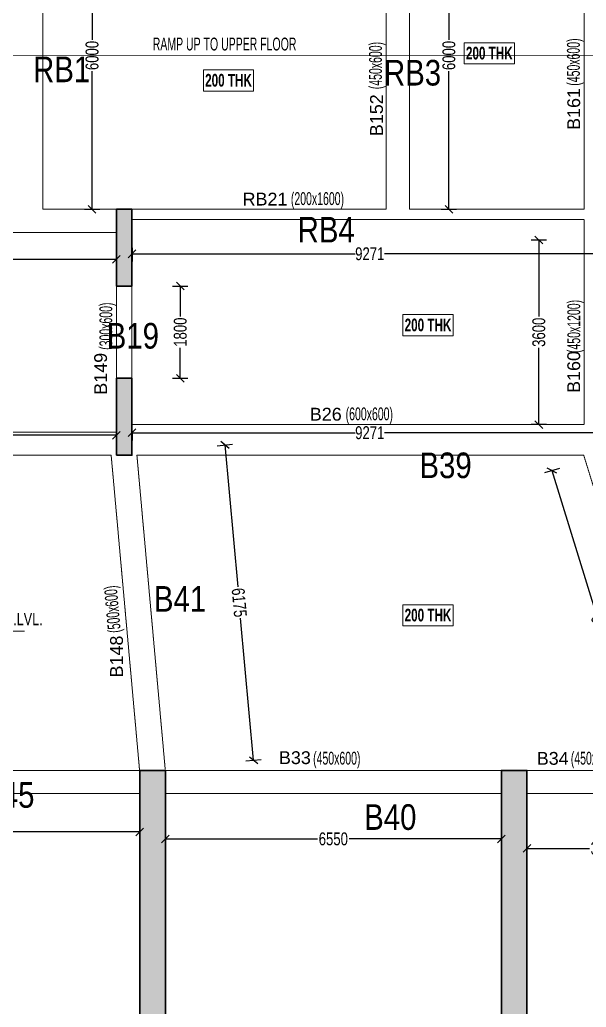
# Model space of a CAD drawing. Header units: millimetres. Extents: x 1 to 75736, y 43 to 63537.
# Drawn here: x 22072 to 33119, y 31854 to 51121 of the extents above; entities that cross this region are included whole.
import ezdxf
from ezdxf.enums import TextEntityAlignment as Align

# ---------------------------------------------------------------- set-up
doc = ezdxf.new("R2010")
doc.units = ezdxf.units.MM
doc.linetypes.add('HIDDEN', pattern=[0.375, 0.25, -0.125])
for name, color, linetype, lineweight in [('A-FLOR-IDEN', 11, 'Continuous', 9), ('G-____-____-DIMS', 7, 'Continuous', 9), ('S-BEAM', 7, 'Continuous', 18), ('S-BEAM-IDEN', 2, 'Continuous', 9), ('S-COL HATCH', 9, 'Continuous', 0), ('S-COLS', 5, 'Continuous', 35)]:
    doc.layers.add(name, color=color, linetype=linetype, lineweight=lineweight)
for name, color, linetype in [('Abhinav working', 6, 'Continuous'), ('Beam Nos', 7, 'Continuous'), ('changes', 7, 'Continuous'), ('S-CUTOUT', 1, 'Continuous')]:
    doc.layers.add(name, color=color, linetype=linetype)
doc.styles.add('Dim.s & Anno.(Misc.)', font='ARIALN.TTF')
doc.styles.add('SC-BBS1', font='SansSerif')
doc.styles.add('SOBHA', font='swisscl.ttf')
doc.styles.add('Swis721 LtCn BT', font='swisscl.ttf', dxfattribs={"width": 0.9, "height": 233.355162})
doc.styles.add('Swis721 LtCn BT_1', font='swisscl.ttf', dxfattribs={"height": 240})
doc.styles.add('Swis721 LtCn BT_B', font='', dxfattribs={"width": 0.9, "height": 246.918336})
doc.styles.get('Swis721 LtCn BT_B').set_extended_font_data('Swis721 LtCn BT', bold=True)
doc.dimstyles.new('S-100', dxfattribs={"dimscale": 100, "dimtxt": 2.5, "dimasz": 1.5, "dimexe": 1.5, "dimexo": 1.5, "dimgap": 0.1, "dimtad": 0, "dimdec": 0, "dimrnd": 0.0005, "dimzin": 0, "dimdsep": 46, "dimtxsty": 'SOBHA', "dimblk": 'OBLIQUE', "dimcen": 0.09, "dimclrd": 8, "dimclre": 8, "dimclrt": 6, "dimadec": 0, "dimazin": 0, "dimtfac": 1, "dimtdec": 0, "dimtofl": 0, "dimtmove": 0, "dimatfit": 3, "dimfxl": 1.5, "dimfxlon": 1, "dimtolj": 1, "dimtzin": 0, "dimlwd": -1, "dimlwe": -1, "dimarcsym": 0})

# ---------------------------------------------------------------- blocks, each defined once
blk = doc.blocks.new('Spot Elevations - M_Spot Elevation - Target Filled-23738-FIRST FLOOR  FRAMING PLAN _NTA_')
at = {"layer": 'G-____-____-DIMS'}
h = blk.add_hatch(color=256, dxfattribs=at)
edge = h.paths.add_edge_path(flags=0)
edge.add_line((0, 0), (-2, 0))
edge.add_arc((0, 0), 2, 90, 180, ccw=False)
edge.add_line((0, 2), (0, 0))
h = blk.add_hatch(color=256, dxfattribs=at)
edge = h.paths.add_edge_path(flags=0)
edge.add_line((0, 0), (2, 0))
edge.add_arc((0, 0), 2, 270, 360, ccw=False)
edge.add_line((0, -2), (0, 0))
for p, q in [((0, -3), (0, 3)), ((-3, 0), (14, 0))]:
    blk.add_line(p, q, dxfattribs=at)
blk.add_circle((0, 0), 2, dxfattribs=at)
blk = doc.blocks.new('A$C89844c14')
at = {"layer": 'S-COL HATCH', "transparency": 33554687}
h = blk.add_hatch(dxfattribs=at)
h.set_pattern_fill('ANSI31', color=256, scale=500)
h.set_pattern_definition([(45, (-31243118.95, 21573255.045), (-44.19417382, 44.19417382), [])])
edge = h.paths.add_edge_path()
edge.add_line((-12641, -10574), (46763, -10574))
edge.add_line((46763, -10574), (50159, -10424))
edge.add_line((50159, -10424), (50159, 18363))
edge.add_arc((65987, 101152), 84288, 235.33184, 259.17631, ccw=False)
edge.add_arc((-8443, 269), 41200, 49.9962, 101.0852)
edge.add_line((-16364, 40700), (-15224, 21151))
edge.add_line((-15224, 21151), (-12641, 21151))
edge.add_line((-12641, 21151), (-12641, -10574))
edge = h.paths.add_edge_path(flags=16)
edge.add_line((-12291, -10224), (46756, -10224))
edge.add_line((46756, -10224), (49809, -10089))
edge.add_line((49809, -10089), (49809, 18075))
edge.add_arc((65987, 101152), 84638, 235.32076, 258.98032, ccw=False)
edge.add_arc((-8443, 269), 40850, 49.9733, 100.6568)
edge.add_line((-15997, 40415), (-14893, 21501))
edge.add_line((-14893, 21501), (-12291, 21501))
edge.add_line((-12291, 21501), (-12291, -10224))
h = blk.add_hatch(color=256, dxfattribs=at)
h.dxf.hatch_style = 1
h.paths.add_polyline_path([(4204, 25652), (4504, 25652), (4504, 27152), (4204, 27152)])
h = blk.add_hatch(color=256, dxfattribs=at)
h.dxf.hatch_style = 1
h.paths.add_polyline_path([(4204, 25652), (4504, 25652), (4504, 27152), (4204, 27152)])
h = blk.add_hatch(color=256, dxfattribs=at)
h.dxf.hatch_style = 1
h.paths.add_polyline_path([(4204, 22352), (4504, 22352), (4504, 23852), (4204, 23852)])
h = blk.add_hatch(color=256, dxfattribs=at)
h.dxf.hatch_style = 1
h.paths.add_polyline_path([(4204, 22352), (4504, 22352), (4504, 23852), (4204, 23852)])
at = {"layer": 'S-COLS', "elevation": 0}
for points in [[(4204, 25652), (4504, 25652), (4504, 27152), (4204, 27152)], [(4204, 25652), (4504, 25652), (4504, 27152), (4204, 27152)], [(4204, 22352), (4504, 22352), (4504, 23852), (4204, 23852)], [(4204, 22352), (4504, 22352), (4504, 23852), (4204, 23852)]]:
    blk.add_lwpolyline(points, close=True, dxfattribs=at)
blk = doc.blocks.new('A$C0bd9de3c')
at = {"layer": 'S-COL HATCH', "transparency": 33554687}
h = blk.add_hatch(color=256, dxfattribs=at)
h.dxf.hatch_style = 1
h.paths.add_polyline_path([(4654, 6500), (5154, 6500), (5154, 16200), (4654, 16200)])
h = blk.add_hatch(color=256, dxfattribs=at)
h.dxf.hatch_style = 1
h.paths.add_polyline_path([(11704, 7660), (12204, 7660), (12204, 16200), (11704, 16200)])
at = {"layer": 'S-COLS', "elevation": 0}
blk.add_lwpolyline([(4654, 6500), (5154, 6500), (5154, 16200), (4654, 16200)], close=True, dxfattribs=at)
at = {"layer": 'S-COLS'}
blk.add_lwpolyline([(11704, 7660), (12204, 7660), (12204, 16200), (11704, 16200)], close=True, dxfattribs=at)
blk = doc.blocks.new('_OBLIQUE')
at = {"color": 0, "linetype": 'ByBlock'}
blk.add_line((-0.5, -0.5), (0.5, 0.5), dxfattribs=at)
blk = doc.blocks.new('*D214')
at = {"layer": 'changes', "color": 8, "transparency": 16777216}
for p, q in [((30291, 53424), (30591, 53424)), ((30441, 53424), (30441, 50731)), ((30441, 47424), (30441, 50116)), ((30291, 47424), (30591, 47424))]:
    blk.add_line(p, q, dxfattribs=at)
at = {"layer": 'Defpoints', "color": 0, "transparency": 16777216}
for p in [(29673, 53424, 0), (30441, 53424), (29673, 47424)]:
    blk.add_point(p, dxfattribs=at)
at = {"layer": 'changes', "color": 8, "transparency": 16777216, "xscale": 150, "yscale": 150, "zscale": 150}
for p, rotation in [((30441, 53424), 90), ((30441, 47424), 270)]:
    blk.add_blockref('_OBLIQUE', p, dxfattribs=dict(at, rotation=rotation))
at = {"layer": 'changes', "color": 6, "transparency": 16777216, "insert": (30441, 50424), "char_height": 250, "attachment_point": 5, "rotation": 90, "style": 'SOBHA'}
blk.add_mtext('\\A1;6000', dxfattribs=at)
blk = doc.blocks.new('*D215')
at = {"layer": 'changes', "color": 8, "transparency": 16777216}
for p, q in [((23333, 53424), (23633, 53424)), ((23483, 53424), (23483, 50731)), ((23483, 47424), (23483, 50116)), ((23333, 47424), (23633, 47424))]:
    blk.add_line(p, q, dxfattribs=at)
at = {"layer": 'Defpoints', "color": 0, "transparency": 16777216}
for p in [(22523, 53424, 0), (22523, 47424), (23483, 47424)]:
    blk.add_point(p, dxfattribs=at)
at = {"layer": 'changes', "color": 8, "transparency": 16777216, "xscale": 150, "yscale": 150, "zscale": 150}
for p, rotation in [((23483, 53424), 90), ((23483, 47424), 270)]:
    blk.add_blockref('_OBLIQUE', p, dxfattribs=dict(at, rotation=rotation))
at = {"layer": 'changes', "color": 6, "transparency": 16777216, "insert": (23483, 50424), "char_height": 250, "attachment_point": 5, "rotation": 90, "style": 'SOBHA'}
blk.add_mtext('\\A1;6000', dxfattribs=at)
blk = doc.blocks.new('*D221')
at = {"layer": 'changes', "color": 8, "transparency": 16777216}
for p, q in [((16462, 46596), (16462, 46296)), ((16462, 46446), (19904, 46446)), ((23958, 46446), (20516, 46446)), ((23958, 46596), (23958, 46296))]:
    blk.add_line(p, q, dxfattribs=at)
at = {"layer": 'Defpoints', "color": 0, "transparency": 16777216}
for p in [(16462, 46974), (23958, 46974), (23958, 46446)]:
    blk.add_point(p, dxfattribs=at)
at = {"layer": 'changes', "color": 8, "transparency": 16777216, "xscale": 150, "yscale": 150, "zscale": 150, "rotation": 180}
blk.add_blockref('_OBLIQUE', (16462, 46446), dxfattribs=at)
at = {"layer": 'changes', "color": 8, "transparency": 16777216, "xscale": 150, "yscale": 150, "zscale": 150}
blk.add_blockref('_OBLIQUE', (23958, 46446), dxfattribs=at)
at = {"layer": 'changes', "color": 6, "transparency": 16777216, "insert": (20210, 46446), "char_height": 250, "attachment_point": 5, "style": 'SOBHA'}
blk.add_mtext('\\A1;7496', dxfattribs=at)
blk = doc.blocks.new('*D225')
at = {"layer": 'changes', "color": 8, "transparency": 16777216}
for p, q in [((25053, 45926), (25353, 45926)), ((25203, 45926), (25203, 45330)), ((25203, 44126), (25203, 44722)), ((25053, 44126), (25353, 44126))]:
    blk.add_line(p, q, dxfattribs=at)
at = {"layer": 'Defpoints', "color": 0, "transparency": 16777216}
for p in [(24262, 45926), (24262, 44126), (25203, 44126)]:
    blk.add_point(p, dxfattribs=at)
at = {"layer": 'changes', "color": 8, "transparency": 16777216, "xscale": 150, "yscale": 150, "zscale": 150}
for p, rotation in [((25203, 45926), 90), ((25203, 44126), 270)]:
    blk.add_blockref('_OBLIQUE', p, dxfattribs=dict(at, rotation=rotation))
at = {"layer": 'changes', "color": 6, "transparency": 16777216, "insert": (25203, 45026), "char_height": 250, "attachment_point": 5, "rotation": 90, "style": 'SOBHA'}
blk.add_mtext('\\A1;1800', dxfattribs=at)
blk = doc.blocks.new('*D226')
at = {"layer": 'changes', "color": 8, "transparency": 16777216}
for p, q in [((24262, 46674), (24262, 46404)), ((33533, 46674), (33533, 46404)), ((24262, 46554), (28613, 46554)), ((33533, 46554), (29183, 46554))]:
    blk.add_line(p, q, dxfattribs=at)
at = {"layer": 'Defpoints', "color": 0, "transparency": 16777216}
for p in [(24262, 46824), (33533, 46824), (33533, 46554)]:
    blk.add_point(p, dxfattribs=at)
at = {"layer": 'changes', "color": 8, "transparency": 16777216, "xscale": 150, "yscale": 150, "zscale": 150, "rotation": 180}
blk.add_blockref('_OBLIQUE', (24262, 46554), dxfattribs=at)
at = {"layer": 'changes', "color": 8, "transparency": 16777216, "xscale": 150, "yscale": 150, "zscale": 150}
blk.add_blockref('_OBLIQUE', (33533, 46554), dxfattribs=at)
at = {"layer": 'changes', "color": 6, "transparency": 16777216, "insert": (28898, 46554), "char_height": 250, "attachment_point": 5, "style": 'SOBHA'}
blk.add_mtext('\\A1;9271', dxfattribs=at)
blk = doc.blocks.new('*D227')
at = {"layer": 'changes', "color": 8, "transparency": 16777216}
for p, q in [((32345, 46824), (32045, 46824)), ((32195, 46824), (32195, 45330)), ((32195, 43224), (32195, 44717)), ((32345, 43224), (32045, 43224))]:
    blk.add_line(p, q, dxfattribs=at)
at = {"layer": 'Defpoints', "color": 0, "transparency": 16777216}
for p in [(33083, 46824), (32195, 43224), (33083, 43224)]:
    blk.add_point(p, dxfattribs=at)
at = {"layer": 'changes', "color": 8, "transparency": 16777216, "xscale": 150, "yscale": 150, "zscale": 150}
for p, rotation in [((32195, 46824), 90), ((32195, 43224), 270)]:
    blk.add_blockref('_OBLIQUE', p, dxfattribs=dict(at, rotation=rotation))
at = {"layer": 'changes', "color": 6, "transparency": 16777216, "insert": (32195, 45024), "char_height": 250, "attachment_point": 5, "rotation": 90, "style": 'SOBHA'}
blk.add_mtext('\\A1;3600', dxfattribs=at)
blk = doc.blocks.new('*D242')
at = {"layer": 'changes', "color": 8, "transparency": 16777216}
for p, q in [((32595, 42369), (32308, 42281)), ((32451, 42325), (33314, 39526)), ((34358, 36140), (33495, 38940)), ((34501, 36184), (34214, 36096))]:
    blk.add_line(p, q, dxfattribs=at)
at = {"layer": 'Defpoints', "color": 0, "transparency": 16777216}
for p in [(33533, 42659), (32451, 42325), (35440, 36474)]:
    blk.add_point(p, dxfattribs=at)
at = {"layer": 'changes', "color": 8, "transparency": 16777216, "xscale": 150, "yscale": 150, "zscale": 150}
for p, rotation in [((32451, 42325), 107.1299048931486), ((34358, 36140), 287.1299048931486)]:
    blk.add_blockref('_OBLIQUE', p, dxfattribs=dict(at, rotation=rotation))
at = {"layer": 'changes', "color": 6, "transparency": 16777216, "insert": (33405, 39233), "char_height": 250, "attachment_point": 5, "rotation": 287.1299, "style": 'SOBHA'}
blk.add_mtext('\\A1;6472', dxfattribs=at)
blk = doc.blocks.new('*D244')
at = {"layer": 'changes', "color": 8, "transparency": 16777216}
for p, q in [((31962, 35105), (31962, 34805)), ((35016, 35105), (35016, 34805)), ((31962, 34955), (33181, 34955)), ((35016, 34955), (33797, 34955))]:
    blk.add_line(p, q, dxfattribs=at)
at = {"layer": 'Defpoints', "color": 0, "transparency": 16777216}
for p in [(31962, 36024), (35016, 36024), (35016, 34955)]:
    blk.add_point(p, dxfattribs=at)
at = {"layer": 'changes', "color": 8, "transparency": 16777216, "xscale": 150, "yscale": 150, "zscale": 150, "rotation": 180}
blk.add_blockref('_OBLIQUE', (31962, 34955), dxfattribs=at)
at = {"layer": 'changes', "color": 8, "transparency": 16777216, "xscale": 150, "yscale": 150, "zscale": 150}
blk.add_blockref('_OBLIQUE', (35016, 34955), dxfattribs=at)
at = {"layer": 'changes', "color": 6, "transparency": 16777216, "insert": (33489, 34955), "char_height": 250, "attachment_point": 5, "style": 'SOBHA'}
blk.add_mtext('\\A1;3054', dxfattribs=at)
blk = doc.blocks.new('*D245')
at = {"layer": 'changes', "color": 8, "transparency": 16777216}
for p, q in [((24262, 43074), (24262, 42913)), ((24262, 43063), (28613, 43063)), ((33533, 43063), (29183, 43063)), ((33533, 43074), (33533, 42913))]:
    blk.add_line(p, q, dxfattribs=at)
at = {"layer": 'Defpoints', "color": 0, "transparency": 16777216}
for p in [(24262, 43224), (33533, 43224), (33533, 43063)]:
    blk.add_point(p, dxfattribs=at)
at = {"layer": 'changes', "color": 8, "transparency": 16777216, "xscale": 150, "yscale": 150, "zscale": 150, "rotation": 180}
blk.add_blockref('_OBLIQUE', (24262, 43063), dxfattribs=at)
at = {"layer": 'changes', "color": 8, "transparency": 16777216, "xscale": 150, "yscale": 150, "zscale": 150}
blk.add_blockref('_OBLIQUE', (33533, 43063), dxfattribs=at)
at = {"layer": 'changes', "color": 6, "transparency": 16777216, "insert": (28898, 43063), "char_height": 250, "attachment_point": 5, "style": 'SOBHA'}
blk.add_mtext('\\A1;9271', dxfattribs=at)
blk = doc.blocks.new('*D246')
at = {"layer": 'changes', "color": 8, "transparency": 16777216}
for p, q in [((24912, 35288), (24912, 34988)), ((31462, 35288), (31462, 34988)), ((24912, 35138), (27880, 35138)), ((31462, 35138), (28495, 35138))]:
    blk.add_line(p, q, dxfattribs=at)
at = {"layer": 'Defpoints', "color": 0, "transparency": 16777216}
for p in [(24912, 36024), (31462, 36024), (31462, 35138)]:
    blk.add_point(p, dxfattribs=at)
at = {"layer": 'changes', "color": 8, "transparency": 16777216, "xscale": 150, "yscale": 150, "zscale": 150, "rotation": 180}
blk.add_blockref('_OBLIQUE', (24912, 35138), dxfattribs=at)
at = {"layer": 'changes', "color": 8, "transparency": 16777216, "xscale": 150, "yscale": 150, "zscale": 150}
blk.add_blockref('_OBLIQUE', (31462, 35138), dxfattribs=at)
at = {"layer": 'changes', "color": 6, "transparency": 16777216, "insert": (28187, 35138), "char_height": 250, "attachment_point": 5, "style": 'SOBHA'}
blk.add_mtext('\\A1;6550', dxfattribs=at)
blk = doc.blocks.new('*D247')
at = {"layer": 'changes', "color": 8, "transparency": 16777216}
for p, q in [((25923, 42811), (26222, 42838)), ((26072, 42825), (26324, 40055)), ((26631, 36675), (26379, 39444)), ((26482, 36661), (26780, 36688))]:
    blk.add_line(p, q, dxfattribs=at)
at = {"layer": 'Defpoints', "color": 0, "transparency": 16777216}
for p in [(26072, 42825), (23857, 42624), (24416, 36474)]:
    blk.add_point(p, dxfattribs=at)
at = {"layer": 'changes', "color": 8, "transparency": 16777216, "xscale": 150, "yscale": 150, "zscale": 150}
for p, rotation in [((26072, 42825), 95.19262523805457), ((26631, 36675), 275.1926252380546)]:
    blk.add_blockref('_OBLIQUE', p, dxfattribs=dict(at, rotation=rotation))
at = {"layer": 'changes', "color": 6, "transparency": 16777216, "insert": (26352, 39750), "char_height": 250, "attachment_point": 5, "rotation": 275.1926, "style": 'SOBHA'}
blk.add_mtext('\\A1;6175', dxfattribs=at)
blk = doc.blocks.new('*D248')
at = {"layer": 'changes', "color": 8, "transparency": 16777216}
for p, q in [((16458, 43015), (16458, 42865)), ((16458, 43015), (19902, 43015)), ((23958, 43015), (20514, 43015)), ((23958, 43015), (23958, 42865))]:
    blk.add_line(p, q, dxfattribs=at)
at = {"layer": 'Defpoints', "color": 0, "transparency": 16777216}
for p in [(16458, 43074), (23958, 43074), (23958, 43015)]:
    blk.add_point(p, dxfattribs=at)
at = {"layer": 'changes', "color": 8, "transparency": 16777216, "xscale": 150, "yscale": 150, "zscale": 150, "rotation": 180}
blk.add_blockref('_OBLIQUE', (16458, 43015), dxfattribs=at)
at = {"layer": 'changes', "color": 8, "transparency": 16777216, "xscale": 150, "yscale": 150, "zscale": 150}
blk.add_blockref('_OBLIQUE', (23958, 43015), dxfattribs=at)
at = {"layer": 'changes', "color": 6, "transparency": 16777216, "insert": (20208, 43015), "char_height": 250, "attachment_point": 5, "style": 'SOBHA'}
blk.add_mtext('\\A1;7500', dxfattribs=at)
blk = doc.blocks.new('*D251')
at = {"layer": 'changes', "color": 8, "transparency": 16777216}
for p, q in [((17862, 35424), (17862, 35124)), ((17862, 35274), (20830, 35274)), ((24412, 35274), (21445, 35274)), ((24412, 35424), (24412, 35124))]:
    blk.add_line(p, q, dxfattribs=at)
at = {"layer": 'Defpoints', "color": 0, "transparency": 16777216}
for p in [(17862, 36024), (24412, 36024), (24412, 35274)]:
    blk.add_point(p, dxfattribs=at)
at = {"layer": 'changes', "color": 8, "transparency": 16777216, "xscale": 150, "yscale": 150, "zscale": 150, "rotation": 180}
blk.add_blockref('_OBLIQUE', (17862, 35274), dxfattribs=at)
at = {"layer": 'changes', "color": 8, "transparency": 16777216, "xscale": 150, "yscale": 150, "zscale": 150}
blk.add_blockref('_OBLIQUE', (24412, 35274), dxfattribs=at)
at = {"layer": 'changes', "color": 6, "transparency": 16777216, "insert": (21137, 35274), "char_height": 250, "attachment_point": 5, "style": 'SOBHA'}
blk.add_mtext('\\A1;6550', dxfattribs=at)

msp = doc.modelspace()

# ---------------------------------------------------------------- linework, layer by layer
at = {"layer": 'A-FLOR-IDEN', "color": 8, "elevation": 0, "flags": 128}
for points in [[(31717.9, 50672.7), (31717.9, 50260.9), (30740.4, 50260.9), (30740.4, 50672.7)], [(31717.9, 50672.7), (31717.9, 50260.9), (30740.4, 50260.9), (30740.4, 50672.7)], [(26631.9, 50142.2), (26631.9, 49730.4), (25654.4, 49730.4), (25654.4, 50142.2)], [(26631.9, 50142.2), (26631.9, 49730.4), (25654.4, 49730.4), (25654.4, 50142.2)]]:
    msp.add_lwpolyline(points, close=True, dxfattribs=at)
at = {"layer": 'A-FLOR-IDEN', "color": 8, "flags": 128}
for points in [[(30522.4, 45368.1), (30522.4, 44956.3), (29544.9, 44956.3), (29544.9, 45368.1)], [(30522.4, 45368.1), (30522.4, 44956.3), (29544.9, 44956.3), (29544.9, 45368.1)], [(30522.4, 39708.1), (30522.4, 39296.3), (29544.9, 39296.3), (29544.9, 39708.1)], [(30522.4, 39708.1), (30522.4, 39296.3), (29544.9, 39296.3), (29544.9, 39708.1)]]:
    msp.add_lwpolyline(points, close=True, dxfattribs=at)
at = {"layer": 'S-BEAM', "linetype": 'HIDDEN'}
for p, q in [((22520.2, 47423.3, 0), (22520.2, 53423.3, 0)), ((29220.2, 47423.3, 0), (29220.2, 53423.3, 0)), ((29670.2, 47423.3, 0), (29670.2, 53423.3, 0)), ((33080.8, 47423.3, 0), (33080.8, 53424.4, 0)), ((22520.2, 47423.3), (23959.7, 47423.3)), ((24260.1, 47223.3), (33080.8, 47223.3)), ((16455.8, 46973.3), (23955.4, 46973.3)), ((23955.4, 44124.5, 0), (23960.1, 45924.4, 0)), ((24255.4, 44124.5, 0), (24255.4, 45924.4, 0)), ((24260.1, 43223.3), (33080.8, 43223.3)), ((23955.4, 43073.3), (16455.8, 43073.3)), ((23854.9, 42623.3), (16614.4, 42623.3)), ((23854.9, 42623.3, 0), (24411, 36450.9, 0)), ((24356.8, 42624.5, 0), (24909, 36495.7, 0)), ((24356.9, 42623.3), (33070.7, 42623.3, 0)), ((33070.7, 42623.3, 0), (34995, 36406.7)), ((17860, 36473.3), (24409.9, 36473.3, 0)), ((31459.9, 36473.3), (24910, 36473.3, 0)), ((31960, 36473.3), (34982.8, 36473.3)), ((17860, 36023.3), (24409.9, 36023.3)), ((31459.9, 36023.3), (24910, 36023.3)), ((31960, 36023.3), (35010, 36023.3))]:
    msp.add_line(p, q, dxfattribs=at)
at = {"layer": 'S-BEAM', "ltscale": 250000}
for p, q in [((24259.7, 47423.3), (29220.2, 47423.3)), ((29670.2, 47423.3), (33080.8, 47423.3)), ((33080.8, 43223.3, 0), (33080.8, 47223.3, 0))]:
    msp.add_line(p, q, dxfattribs=at)
at = {"layer": 'S-BEAM', "const_width": 12.5, "elevation": 0}
msp.add_lwpolyline([(18676.3, 50423.3), (33530.8, 50423.3)], dxfattribs=at)

# ---------------------------------------------------------------- block references
at = {"layer": 'G-____-____-DIMS', "xscale": 99.99999999999991, "yscale": 99.99999999999991, "zscale": 99.99999999999991}
msp.add_blockref('Spot Elevations - M_Spot Elevation - Target Filled-23738-FIRST FLOOR  FRAMING PLAN _NTA_', (20763.1, 39193.1), dxfattribs=at)
at = {"layer": 'S-COL HATCH', "color": 4}
msp.add_blockref('A$C89844c14', (19755.6, 20273.3), dxfattribs=at)
at = {"layer": 'S-CUTOUT'}
msp.add_blockref('A$C0bd9de3c', (19759.5, 20276.7, 0), dxfattribs=at)

# ---------------------------------------------------------------- texts
at = {"layer": 'A-FLOR-IDEN', "color": 1, "char_height": 246.92, "width": 1155, "attachment_point": 2, "line_spacing_factor": 0.964267, "style": 'Swis721 LtCn BT_B'}
for insert in [(31229.2, 50594.7, 0), (31229.2, 50594.7, 0), (26143.2, 50064.2, 0), (26143.2, 50064.2, 0), (30033.7, 45290.1), (30033.7, 45290.1), (30033.7, 39630.1), (30033.7, 39630.1)]:
    msp.add_mtext('200 THK', dxfattribs=dict(at, insert=insert))
at = {"layer": 'Abhinav working', "char_height": 500, "attachment_point": 1, "style": 'Dim.s & Anno.(Misc.)'}
for s, insert in [('RB1', (22332.7, 50403.2, 0)), ('RB3', (29175.5, 50338)), ('RB4', (27491.6, 47275.6)), ('B19', (23768.4, 45205.3, 0)), ('B39', (29867, 42677.9, 0)), ('B41', (24688.7, 40071.4, 0)), ('B45', (21339.8, 36247.2, 0)), ('B40', (28788.7, 35814.8, 0))]:
    msp.add_mtext_dynamic_manual_height_columns(s, width=21149.247, gutter_width=5423.5, heights=[0], dxfattribs=dict(at, insert=insert))
at = {"layer": 'Beam Nos', "color": 3, "style": 'SC-BBS1'}
for s, p in [('B161', (33075.1, 49380.8, 0)), ('B152', (29228.8, 49258.8, 0)), ('B149', (23848.6, 44214, 0)), ('B160', (33075.1, 44249.2, 0)), ('B148', (24158.6, 38697.5, 0))]:
    msp.add_text(s, height=250, rotation=90, dxfattribs=at).set_placement(p, align=Align.BOTTOM_CENTER)
for s, p in [('RB21', (26854.7, 47422.2)), ('B26', (28039.8, 43225.6)), ('B33', (27437.4, 36523.8)), ('B34', (32465.6, 36510.4))]:
    msp.add_text(s, height=250, dxfattribs=at).set_placement(p, align=Align.BOTTOM_CENTER)
at = {"layer": 'G-____-____-DIMS', "insert": (21048.5, 39548.7), "char_height": 240, "width": 1683.881, "attachment_point": 1, "line_spacing_factor": 0.970126, "style": 'Swis721 LtCn BT_1'}
msp.add_mtext('+1.00 M.LVL.', dxfattribs=at)
at = {"layer": 'S-BEAM-IDEN', "style": 'Swis721 LtCn BT', "width": 0.8}
for s, rotation, p in [('RAMP UP TO UPPER FLOOR', 360, (24665.4, 50522.7)), ('(450x600)', 90, (29133.3, 49766, 0)), ('(450x600)', 90, (32994, 49834, 0)), ('(200x1600)', 360, (27359.2, 47506.6, 0)), ('(300x600)', 90, (23875.6, 44681.1)), ('(450x1200)', 90, (33001, 44618.5, 0)), ('(600x600)', 360, (28427.5, 43306.6)), ('(500x600)', 95.07956, (24044, 39170, 0))]:
    msp.add_text(s, height=250, rotation=rotation, dxfattribs=at).set_placement(p)
for p in [(27793, 36588.3), (32818.2, 36588.3)]:
    msp.add_text('(450x600)', height=250, dxfattribs=at).set_placement(p)

# ---------------------------------------------------------------- dimensions: what is measured, and where the dimension line sits
at = {"layer": 'changes'}
for p1, p2, distance, picture, middle in [((22522.5, 53423.5, 0), (22522.5, 47423.5), 960.1, '*D215', (23482.6, 50423.5, 0)), ((29672.5, 47423.5), (29672.5, 53423.5, 0), -768.8, '*D214', (30441.4, 50423.5, 0)), ((24262, 45925.9, 0), (24262, 44125.9, 0), 941, '*D225', (25203.1, 45025.9, 0)), ((24416.2, 36473.5, 0), (23857.3, 42623.5, 0), -2224, '*D247', (26351.6, 39749.8, 0)), ((35439.5, 36473.5, 0), (33533.2, 42658.7, 0), 1132.1, '*D242', (33404.5, 39232.7, 0)), ((31962.4, 36023.5, 0), (35016.2, 36023.5, 0), -1068.9, '*D244', (33489.3, 34954.6, 0))]:
    dim = msp.add_aligned_dim(p1=p1, p2=p2, distance=distance, dimstyle='S-100', dxfattribs=at)
    dim.commit()
    dim.dimension.update_dxf_attribs({"geometry": picture, "text_midpoint": middle})
for base, p1, p2, picture, middle in [((23957.8, 46445.5, 0), (16462, 46973.5, 0), (23957.8, 46973.5), '*D221', (20209.9, 46445.5, 0)), ((33533.2, 46553.9, 0), (24262.5, 46823.5), (33533.2, 46823.5), '*D226', (28897.8, 46553.9, 0)), ((23957.8, 43015.1, 0), (16458.2, 43073.5), (23957.8, 43073.5), '*D248', (20208, 43015.1, 0)), ((33533.2, 43063.4, 0), (24262.5, 43223.5), (33533.2, 43223.5), '*D245', (28897.8, 43063.4, 0)), ((24412.3, 35274.1, 0), (17862.3, 36023.5, 0), (24412.3, 36023.5, 0), '*D251', (21137.3, 35274.1, 0)), ((31462.3, 35138.2, 0), (24912.3, 36023.5, 0), (31462.3, 36023.5, 0), '*D246', (28187.3, 35138.2, 0))]:
    dim = msp.add_linear_dim(base=base, p1=p1, p2=p2, dimstyle='S-100', dxfattribs=at)
    dim.commit()
    dim.dimension.update_dxf_attribs({"geometry": picture, "text_midpoint": middle})
dim = msp.add_linear_dim(base=(32195.2, 43223.5, 0), p1=(33083.2, 46823.5, 0), p2=(33083.2, 43223.5, 0), angle=90, dimstyle='S-100', dxfattribs=at)
dim.commit()
dim.dimension.update_dxf_attribs({"geometry": '*D227', "text_midpoint": (32195.2, 45023.5, 0)})

doc.saveas('drawing.dxf')
